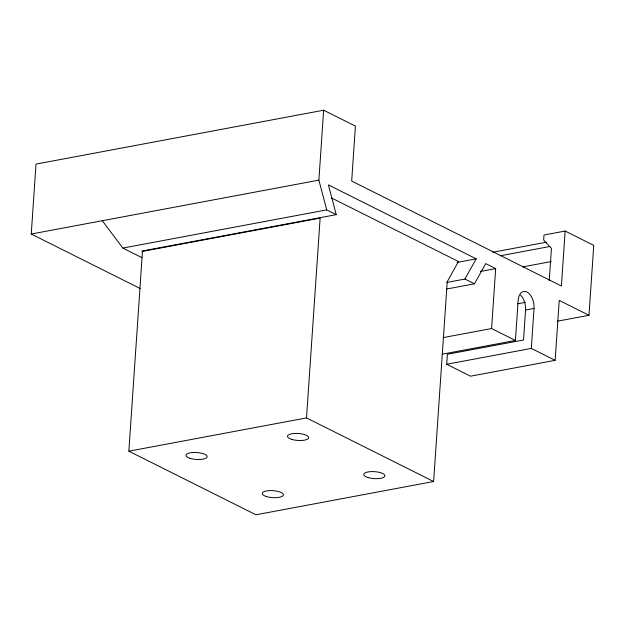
<?xml version="1.0" encoding="UTF-8"?>
<svg xmlns="http://www.w3.org/2000/svg" width="625" height="625" viewBox="0 0 625 625"><rect width="100%" height="100%" fill="white"/><g stroke="black" fill="none" stroke-linecap="round" stroke-linejoin="round"><path stroke-width="0.94" d="M140.164 288.516L31.25 234.023L36.016 164.094L323.648 110.211L355.422 126.109L351.68 181.055L561.406 285.992L565.148 231.047L544 235.008L543.664 240.008L551.438 248.414L549.234 280.758M433.617 481.508L255.961 514.789L128.852 451.188L142.477 251.391L320.133 218.117L306.508 417.914L433.617 481.508L447.234 281.711L458.469 261.508L331.438 197.945M446.727 282.461L464.938 279.047L476.172 258.844L328.414 184.914L336.242 214.656L326.711 209.891L318.883 180.141L323.648 110.211M565.148 231.047L593.75 245.359L588.984 315.289L559.227 300.398L555.141 360.336L470.539 376.188L446.711 364.258L447.391 354.273L523.531 340.008L525.57 310.039A13.25 7.742 79.4 0 0 520.508 295.031M555.141 360.336L531.312 348.414L534.031 308.453A13.25 7.742 79.4 0 0 526.938 291.992A13.25 7.742 79.4 0 0 518.141 300.508L515.422 340.461L491.586 328.539L495.672 268.602L485.711 263.617L474.469 283.82L446.711 289.016M31.25 234.023L318.883 180.141M102.312 220.711L122.828 248.078L326.711 209.891M141.672 251.102L336.242 214.656M492.82 252.242L546.5 242.188M457.016 262.438L476.172 258.844M500.148 255.805L549.992 246.469M480.461 271.445L495.672 268.602M522.609 266.922L551.344 261.539M517.766 303.797L525.375 302.367M525.57 310.039L534.031 308.453M443.109 337.617L491.586 328.539M557.344 321.211L588.984 315.289M442.227 354.172L515.422 340.461M446.711 364.258L531.312 348.414M128.852 451.188L306.508 417.914M464.938 279.047L474.469 283.82M122.828 248.078L141.93 257.633M190.047 458.336A10.602 3.484 3.9 0 0 207.047 457.109A10.602 3.484 3.9 0 0 192.625 452.5A10.602 3.484 3.9 0 0 190.047 458.336M266.312 496.5A10.602 3.484 3.9 0 0 283.312 495.273A10.602 3.484 3.9 0 0 268.891 490.664A10.602 3.484 3.9 0 0 266.312 496.5M291.562 439.32A10.602 3.484 3.9 0 0 308.57 438.102A10.602 3.484 3.9 0 0 294.141 433.484A10.602 3.484 3.9 0 0 291.562 439.32M367.828 477.484A10.602 3.484 3.9 0 0 384.828 476.258A10.602 3.484 3.9 0 0 370.406 471.648A10.602 3.484 3.9 0 0 367.828 477.484"/></g></svg>
